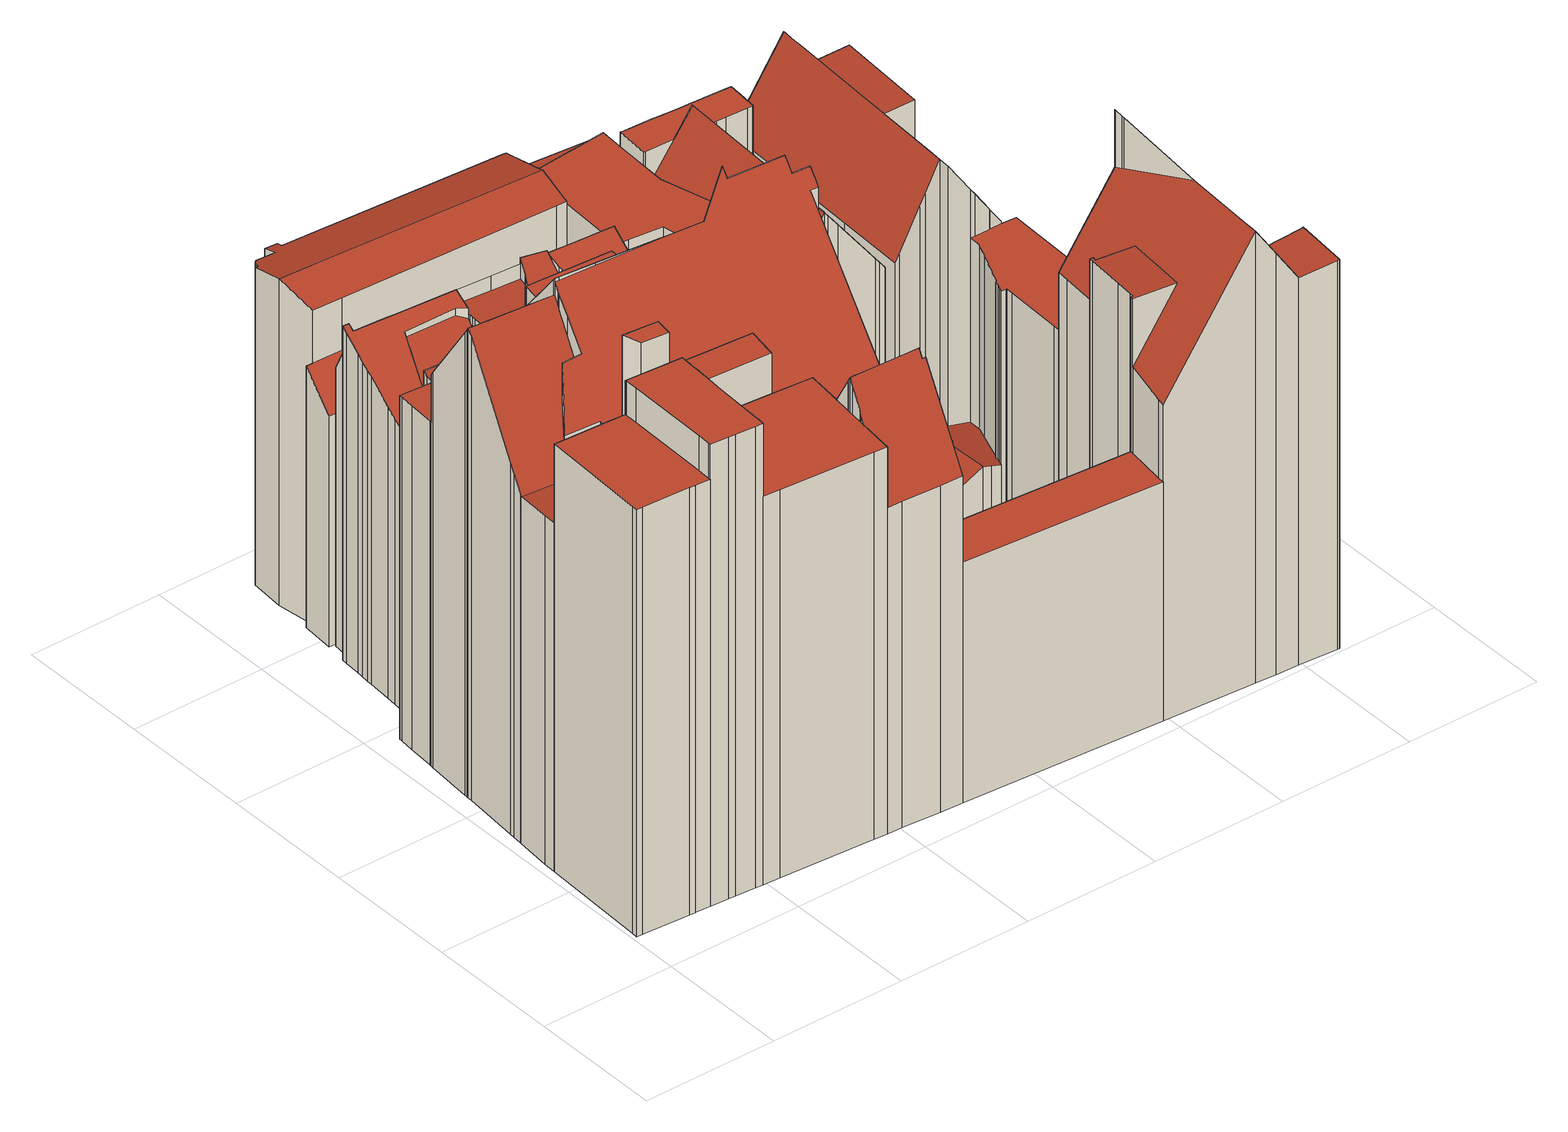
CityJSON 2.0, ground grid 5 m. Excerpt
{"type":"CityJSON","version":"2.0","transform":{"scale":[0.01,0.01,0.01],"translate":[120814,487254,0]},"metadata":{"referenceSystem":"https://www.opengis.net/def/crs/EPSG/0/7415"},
"CityObjects":{
"building1":{"type":"Building","attributes":{"dak_type":"slanted","data_area":81.23,"data_coverage":0.858,"geconstateerd":false,"gid":16989520,"h_dak_50p":15.66,"h_dak_70p":16.8,"h_dak_max":18.92,"h_dak_min":3.19,"h_maaiveld":0.32,"kas_warenhuis":false,"lod11_replace":false,"ondergronds_type":"above ground","oorspronkelijkbouwjaar":1968,"pw_actueel":"yes","pw_bron":"ahn3","reconstructie_methode":"tudelft3d-geoflow","reconstruction_skipped":false,"rmse_lod12":2.31,"rmse_lod13":1.43,"rmse_lod22":0.191,"rn":1,"status":"Pand in gebruik","t_run":217.01,"val3dity_codes_lod12":"[]","val3dity_codes_lod13":"[]","val3dity_codes_lod22":"[]"},"children":["building1-1"]},
"building1-1":{"type":"BuildingPart","parents":["building1"],"geometry":[{"type":"Solid","lod":"2.2","boundaries":[[[[0,1,2,3,4,5,6,7,8,9,10,11,12,13,14,15,16,17,18,19,20,21,22,23,24,25,26,27,28,29,30,31,32,33,34,35,36,37,38,39,40,41,42,43,44,45,46]],[[47,15,14,48]],[[48,14,13,49]],[[49,13,12,50]],[[51,52,53,54,55]],[[50,12,11,56,57]],[[58,10,9,59]],[[59,9,8,60]],[[61,3,2,62]],[[63,37,36,64]],[[65,66,67,68]],[[69,17,16,70]],[[70,16,15,47]],[[71,72,73,74]],[[75,32,31,76]],[[77,35,34,78]],[[79,21,20,66,65]],[[80,33,32,75]],[[81,82,83]],[[74,73,84,85]],[[86,87,88,89]],[[90,91,19,18,92]],[[93,94,91,90]],[[92,18,17,69]],[[95,38,37,63]],[[66,20,19,91]],[[82,81,96]],[[97,45,44,98]],[[85,84,99,100]],[[100,99,42,41,101]],[[102,40,39,103]],[[101,41,40,102]],[[103,39,38,95]],[[104,46,45,97]],[[64,36,35,77]],[[78,34,33,80]],[[57,56,105,106]],[[107,108,109,110,111]],[[112,113,53,52]],[[114,115,116,117]],[[118,119,120,121]],[[122,123,124,125]],[[111,110,126,127]],[[128,129,115,114]],[[130,131,119,118]],[[132,133,131,130]],[[134,22,21,79]],[[135,136,137]],[[138,139,137]],[[140,141,142,143]],[[89,88,144]],[[127,126,87,86]],[[60,8,7,145]],[[117,116,146,147]],[[147,146,113,112]],[[148,28,27,149]],[[150,29,28,148]],[[121,120,151,152]],[[152,151,129,128]],[[56,11,10,58]],[[153,154,155,156]],[[157,158,159,160]],[[55,54,158,157,161]],[[149,27,26,162]],[[163,164,165,52,51]],[[166,167,139,138]],[[168,169,170]],[[167,166,170]],[[161,157,164,163]],[[171,172,165,164]],[[173,0,46,104]],[[174,175,154,153]],[[175,1,0,173]],[[176,177,178]],[[179,180,177,176]],[[181,61,180,179]],[[182,4,3,61,181]],[[183,6,5,184]],[[184,5,4,182]],[[145,7,6,183]],[[185,24,23,186]],[[106,105,187]],[[62,2,1,175,174]],[[169,168,172,171]],[[188,189,159]],[[162,26,25,189,188]],[[160,159,141,140]],[[189,25,24,185]],[[186,23,22,134]],[[143,142,136,135]],[[68,67,94,93]],[[98,44,43,190]],[[190,43,42,99]],[[123,191,192,193]],[[156,155,191,123,122]],[[193,192,72,71]],[[125,124,108,107]],[[110,109,133,132]],[[194,30,29,150]],[[76,31,30,194]],[[64,77,78,80,195,116,115,129,151,120,119,131,133,109,96,81,83,196,95,63]],[[60,145,183,184,182,181,179,176,178,197,198]],[[149,162,188,159,158,54,53,113,146,116,195,80,75,76,194,150,148]],[[161,163,51,55]],[[178,177,180,61,62,174,153,156,122,125,107,111,127,86,89,144,187,105,56,58,59,60,198,197]],[[172,168,170,166,138,137,136,142,141,159,189,185,186,134,79,65,68,93,90,92,69,70,47,48,49,50,57,106,187,144,88,87,126,110,132,130,118,121,152,128,114,117,147,112,52,165]],[[157,160,140,143,135,137,139,167,170,169,171,164]],[[94,67,66,91]],[[98,190,99,84,73,72,192,191,155,154,175,173,104,97]],[[109,108,124,123,193,71,74,85,100,101,102,103,95,196,83,82,96]]]],"semantics":{"surfaces":[{"type":"GroundSurface"},{"type":"WallSurface","on_footprint_edge":true},{"type":"WallSurface","on_footprint_edge":false},{"type":"RoofSurface"}],"values":[[0,1,1,1,2,1,1,1,1,1,2,1,1,2,1,1,1,1,2,2,2,1,2,1,1,1,2,1,2,1,1,1,1,1,1,1,2,2,2,2,2,2,2,2,2,2,1,2,2,2,2,2,1,2,2,1,1,2,2,1,2,2,2,1,2,2,2,2,2,2,1,2,1,2,2,2,1,1,1,1,1,2,1,2,2,1,2,1,1,2,2,1,1,2,2,2,2,2,1,1,3,3,3,3,3,3,3,3,3,3]]}}]},
"building2":{"type":"Building","attributes":{"dak_type":"slanted","data_area":28.34,"data_coverage":0.687,"geconstateerd":false,"gid":16989522,"h_dak_50p":13.18,"h_dak_70p":13.44,"h_dak_max":15.54,"h_dak_min":2.48,"h_maaiveld":1.48,"kas_warenhuis":false,"lod11_replace":false,"ondergronds_type":"above ground","oorspronkelijkbouwjaar":1735,"pw_actueel":"yes","pw_bron":"ahn3","reconstructie_methode":"tudelft3d-geoflow","reconstruction_skipped":false,"rmse_lod12":2.41,"rmse_lod13":0.951,"rmse_lod22":0.433,"rn":1,"status":"Pand in gebruik","t_run":122.88,"val3dity_codes_lod12":"[]","val3dity_codes_lod13":"[]","val3dity_codes_lod22":"[]"},"children":["building2-1"]},
"building2-1":{"type":"BuildingPart","parents":["building2"],"geometry":[{"type":"Solid","lod":"2.2","boundaries":[[[[199,200,201,202,203,204,205,206,207,208,209,210,211,212,213,214,215,216,217,218,219,220,221,222,223,224,225,226,227,228,229,230,231,232,233,234,235,236,237]],[[238,229,228,239]],[[240,241,242,243]],[[244,217,216,245]],[[246,207,206,247]],[[248,210,209,249]],[[250,203,202,251,252]],[[253,236,235,254]],[[255,211,210,248]],[[256,212,211,255]],[[257,258,259,260]],[[261,262,263,264]],[[265,266,267,268]],[[269,223,222,270]],[[271,225,224,272]],[[273,199,237,274]],[[275,205,204,276]],[[277,268,267,276,278]],[[274,237,236,253]],[[279,220,219,280]],[[281,282,280,283]],[[284,285,286,287,288]],[[289,290,258,257]],[[239,228,227,291]],[[292,293,285,284]],[[294,295,296]],[[297,298,299,300]],[[295,294,231,230,301]],[[301,230,229,238]],[[270,222,221,302]],[[302,221,220,279]],[[272,224,223,269]],[[260,259,298,297]],[[303,226,225,271]],[[291,227,226,303]],[[304,232,231,294]],[[305,233,232,304]],[[306,213,212,256]],[[307,218,217,244]],[[249,209,208,308]],[[247,206,205,275]],[[283,280,219,218,307]],[[288,287,282,281]],[[287,286,290,289]],[[309,310,311,312,313]],[[314,315,316,317,318]],[[264,263,319,320]],[[321,322,323,324]],[[325,215,214,326]],[[326,214,213,306,327]],[[327,306,241,240]],[[308,208,207,246]],[[328,329,330,331]],[[332,333,334,335]],[[243,242,333,332]],[[336,325,337,338]],[[339,340,341,342]],[[343,344,345]],[[346,200,199,273]],[[245,216,215,325,336]],[[322,321,345]],[[320,319,347]],[[348,349,347]],[[350,351,349,348]],[[344,343,352,353]],[[353,352,354,351,350]],[[355,356,354,352]],[[317,316,356,355]],[[318,317,357]],[[300,299,310,309]],[[358,234,233,305]],[[331,330,293,292]],[[313,312,315,314]],[[312,311,329,328]],[[359,360,262,261]],[[338,337,360,359]],[[361,201,200,346]],[[362,363,266,265]],[[324,323,340,339]],[[342,341,364,363,362]],[[335,334,364,341]],[[278,276,204,203,250]],[[251,202,201,361]],[[252,251,268,277]],[[254,235,234,358]],[[357,317,355,352,343,365,273,274,253,254,358,305,304,294,296,366,367,368]],[[300,309,313,314,318,357,368,367,366,296,295,301,238,239,291,303,271,272,269,270,302,279,280,282,287,289,257,260,297]],[[329,311,310,299,298,259,258,290,286,285,293,330]],[[320,347,349,351,354,356,316,315,312,328,331,292,284,288,281,283,307,244,245,336,338,359,261,264]],[[341,340,323,322,345,344,353,350,348,347,319,263,262,360,337,325,326,327,240,243,332,335]],[[267,266,363,364,334,333,242,241,306,256,255,248,249,308,246,247,275,276]],[[268,251,361,346,273,365,343,345,321,324,339,342,362,265]],[[252,277,278,250]]]],"semantics":{"surfaces":[{"type":"GroundSurface"},{"type":"WallSurface","on_footprint_edge":true},{"type":"WallSurface","on_footprint_edge":false},{"type":"RoofSurface"}],"values":[[0,1,2,1,1,1,1,1,1,1,2,2,2,1,1,1,1,2,1,1,2,2,2,1,2,2,2,1,1,1,1,1,2,1,1,1,1,1,1,1,1,1,2,2,2,2,2,2,1,1,2,1,2,2,2,2,2,2,1,1,2,2,2,2,2,2,2,2,2,2,1,2,2,2,2,2,1,2,2,2,2,1,1,2,1,3,3,3,3,3,3,3,3]]}}]},
"building3":{"type":"Building","attributes":{"dak_type":"slanted","data_area":29.32,"data_coverage":0.653,"geconstateerd":false,"gid":16989401,"h_dak_50p":13.58,"h_dak_70p":13.73,"h_dak_max":14.09,"h_dak_min":10.75,"h_maaiveld":1.54,"kas_warenhuis":false,"lod11_replace":false,"ondergronds_type":"above ground","oorspronkelijkbouwjaar":1005,"pw_actueel":"yes","pw_bron":"ahn3","reconstructie_methode":"tudelft3d-geoflow","reconstruction_skipped":false,"rmse_lod12":1.28,"rmse_lod13":2.2,"rmse_lod22":0.268,"rn":1,"status":"Pand in gebruik","t_run":87.21,"val3dity_codes_lod12":"[]","val3dity_codes_lod13":"[]","val3dity_codes_lod22":"[]"},"children":["building3-1"]},
"building3-1":{"type":"BuildingPart","parents":["building3"],"geometry":[{"type":"Solid","lod":"2.2","boundaries":[[[[369,370,371,372,373,374,375,376,377,378,379,380,381,382,383,384,385,386,387,388,389,390]],[[391,373,372,392]],[[392,372,371,393]],[[394,369,390,395]],[[396,389,388,397]],[[398,399,400]],[[399,398,385,384,401,402]],[[397,388,387,403]],[[403,387,386,404]],[[401,384,383,405]],[[405,383,382,406]],[[407,377,376,408]],[[409,374,373,391]],[[393,371,370,410]],[[404,386,385,398]],[[406,382,381,411]],[[411,381,380,412]],[[395,390,389,396]],[[408,376,375,413]],[[414,415,379,378,416]],[[417,418,415,414]],[[413,375,374,409]],[[419,420,418,417]],[[402,401,420,419]],[[412,380,379,415]],[[416,378,377,407]],[[410,370,369,394]],[[412,415,418,420,401,405,406,411]],[[407,421,400,399,402,419,417,414,416]],[[410,394,395,396,397,403,404,398,400,421,407,408,413,409,391,392,393]]]],"semantics":{"surfaces":[{"type":"GroundSurface"},{"type":"WallSurface","on_footprint_edge":true},{"type":"WallSurface","on_footprint_edge":false},{"type":"RoofSurface"}],"values":[[0,1,1,1,1,2,1,1,1,1,1,1,1,1,1,1,1,1,1,1,2,1,2,2,1,1,1,3,3,3]]}}]},
"building4":{"type":"Building","attributes":{"dak_type":"slanted","data_area":90.15,"data_coverage":0.844,"geconstateerd":false,"gid":16989504,"h_dak_50p":15.09,"h_dak_70p":15.91,"h_dak_max":18.37,"h_dak_min":9.23,"h_maaiveld":0.315,"kas_warenhuis":false,"lod11_replace":false,"ondergronds_type":"above ground","oorspronkelijkbouwjaar":1740,"pw_actueel":"yes","pw_bron":"ahn3","reconstructie_methode":"tudelft3d-geoflow","reconstruction_skipped":false,"rmse_lod12":2.59,"rmse_lod13":1.24,"rmse_lod22":0.351,"rn":1,"status":"Pand in gebruik","t_run":253.45,"val3dity_codes_lod12":"[]","val3dity_codes_lod13":"[]","val3dity_codes_lod22":"[]"},"children":["building4-1"]},
"building4-1":{"type":"BuildingPart","parents":["building4"],"geometry":[{"type":"Solid","lod":"2.2","boundaries":[[[[422,423,424,425,426,427,428,31,429,430,431,432,433,434,435,436,437,438,439,440,441,442,443,444,445,446,447,448,449,450,451,452,453,454,455,456,457,458,459,460,461,462,463,464,465,466,467,468,469,470,471,472,473,474,475,476,477,478,479,480]],[[481,450,449,482]],[[483,440,439,484]],[[485,428,427,486]],[[487,467,466,488]],[[489,490,491,492]],[[493,494,484,495]],[[496,497,498,499]],[[500,501,502]],[[503,458,457,504,505]],[[506,469,468,507]],[[495,484,439,438,508]],[[509,510,511,512]],[[513,514,515,516]],[[517,441,440,483]],[[504,457,456,518]],[[514,462,461,519]],[[519,461,460,520]],[[508,438,437,521]],[[494,493,522]],[[523,452,451,524]],[[492,491,525]],[[526,465,464,527]],[[527,464,463,528]],[[516,515,529]],[[530,459,458,503]],[[520,460,459,530]],[[531,455,454,532]],[[505,504,510,509]],[[486,427,426,533]],[[534,535,536,537]],[[535,477,476,538]],[[537,536,539,540]],[[541,479,478,542]],[[543,544,545,501,500]],[[544,447,446,546]],[[547,423,422,548]],[[512,511,549]],[[550,434,433,551]],[[552,31,428,485]],[[542,478,477,535,534]],[[521,437,436,553]],[[554,473,472,555]],[[482,449,448,556]],[[555,472,471,557,558]],[[559,444,443,560]],[[557,471,470,561]],[[562,563,548,564]],[[564,548,422,480,565]],[[566,561,470,469,506]],[[567,568,569]],[[556,448,447,544,543]],[[532,454,453,570]],[[568,567,570,571]],[[524,451,450,481]],[[571,570,453,452,523]],[[518,456,455,531]],[[507,468,467,487]],[[528,463,462,514,513]],[[488,466,465,526]],[[490,474,473,554]],[[565,480,479,541]],[[540,539,497,496]],[[572,573,574,575]],[[575,574,576,577]],[[578,445,444,559]],[[579,546,446,445,578]],[[580,429,31,552]],[[581,582,583,584]],[[585,430,429,580]],[[584,583,586,587]],[[588,589,590,591]],[[592,593,589,588]],[[594,551,433,432,595]],[[596,435,434,550]],[[553,436,435,596]],[[595,432,431,582,581]],[[538,476,475,597]],[[597,475,474,490,489]],[[577,576,598,599]],[[599,598,525]],[[600,601,522]],[[558,557,602,603]],[[582,431,430,585]],[[604,442,441,517]],[[560,443,442,604]],[[601,600,605,606]],[[606,605,573,572]],[[591,590,551,594]],[[499,498,607,608]],[[609,425,424,610]],[[501,545,611,612]],[[610,424,423,547]],[[613,614,563,562]],[[587,586,614,613]],[[608,607,593,592]],[[612,611,561,566]],[[603,602,546,579]],[[533,426,425,609]],[[556,543,500,502,569,568,571,523,524,481,482]],[[487,615,616,529,515,514,519,520,530,503,505,509,512,549,617,618,506,507]],[[526,527,528,513,516,529,616,615,487,488]],[[561,611,545,544,546,602,557]],[[582,585,580,552,485,486,533,609,610,547,548,563,614,586,583]],[[619,620,621,572,575,577,599,525,491,490,554,555,558,603,579,578,559,560,622,623]],[[621,620,619,623,622,560,604,517,483,484,494,522,601,606,572]],[[589,593,607,498,497,539,536,535,538,597,489,492,525,598,576,574,573,605,600,522,493,495,508,521,553,596,550,551,590]],[[499,608,592,588,591,594,595,581,584,587,613,562,564,565,541,542,534,537,540,496]],[[612,566,506,618,617,549,511,510,504,518,531,532,570,567,569,502,501]]]],"semantics":{"surfaces":[{"type":"GroundSurface"},{"type":"WallSurface","on_footprint_edge":true},{"type":"WallSurface","on_footprint_edge":false},{"type":"RoofSurface"}],"values":[[0,1,1,1,1,2,2,2,2,1,1,1,2,2,1,1,1,1,1,2,1,2,1,1,2,1,1,1,2,1,2,1,2,1,2,1,1,2,1,1,1,1,1,1,1,1,1,2,1,1,2,1,1,2,1,1,1,1,1,1,1,1,2,2,2,1,1,1,2,1,2,2,2,1,1,1,1,1,1,2,2,2,2,1,1,1,2,2,2,2,1,2,1,2,2,2,2,2,1,3,3,3,3,3,3,3,3,3,3]]}}]},
"building5":{"type":"Building","attributes":{"dak_type":"slanted","data_area":38.26,"data_coverage":0.755,"geconstateerd":false,"gid":16989517,"h_dak_50p":12.94,"h_dak_70p":13.34,"h_dak_max":13.59,"h_dak_min":4.16,"h_maaiveld":0.327,"kas_warenhuis":false,"lod11_replace":false,"ondergronds_type":"above ground","oorspronkelijkbouwjaar":1005,"pw_actueel":"yes","pw_bron":"ahn3","reconstructie_methode":"tudelft3d-geoflow","reconstruction_skipped":false,"rmse_lod12":3.95,"rmse_lod13":1.75,"rmse_lod22":0.182,"rn":1,"status":"Pand in gebruik","t_run":107.81,"val3dity_codes_lod12":"[]","val3dity_codes_lod13":"[]","val3dity_codes_lod22":"[]"},"children":["building5-1"]},
"building5-1":{"type":"BuildingPart","parents":["building5"],"geometry":[{"type":"Solid","lod":"2.2","boundaries":[[[[624,625,626,627,628,629,630,631,632,633,634,635,636,637,638,639,640,641,642,643,644,645,646,647,648,649,650,651]],[[652,627,626,653]],[[654,645,644,655]],[[656,651,650,657]],[[657,650,649,658]],[[659,648,647,660]],[[661,641,640,662]],[[663,642,641,661]],[[655,644,643,664]],[[662,640,639,665]],[[666,667,653,668]],[[669,670,671,672,673]],[[672,671,674,675]],[[676,677,678,679]],[[675,674,629,628,680]],[[680,628,627,652]],[[681,682,683]],[[670,669,683]],[[684,630,629,674]],[[685,636,635,686]],[[687,688,689,690]],[[691,692,693]],[[694,624,651,656]],[[695,696,697,698]],[[699,700,701,702,703]],[[704,705,692,691]],[[690,689,706,707]],[[660,647,646,708]],[[709,710,696,695]],[[698,697,701,700]],[[703,702,711,712]],[[713,699,712,714]],[[715,716,700,699,713]],[[717,718,637,636,685]],[[719,638,637,718]],[[668,653,626,625,688,687]],[[707,706,720,721]],[[721,720,716,715]],[[673,672,667,666]],[[658,649,648,659]],[[708,646,645,654]],[[664,643,642,663]],[[665,639,638,719]],[[714,712,711,722,677,676]],[[723,724,718,717]],[[725,632,631,726]],[[679,678,727,728]],[[728,727,705,704]],[[677,722,724,723]],[[682,681,729,730]],[[726,631,630,684]],[[730,729,633,632,725]],[[731,694,710,709]],[[686,635,634,732]],[[732,634,633,729]],[[688,625,624,694,731]],[[680,652,653,667,672,675]],[[712,699,703]],[[700,716,720,706,689,688,731,709,695,698]],[[668,687,690,707,721,715,713,714,676,679,728,704,691,693,733,734,673,666]],[[696,710,694,656,657,658,659,660,708,654,655,664,663,661,662,665,719,718,724,722,711,702,701,697]],[[729,681,683,669,673,734,733,693,692,705,727,678,677,723,717,685,686,732]],[[730,725,726,684,674,671,670,683,682]]]],"semantics":{"surfaces":[{"type":"GroundSurface"},{"type":"WallSurface","on_footprint_edge":true},{"type":"WallSurface","on_footprint_edge":false},{"type":"RoofSurface"}],"values":[[0,1,1,1,1,1,1,1,1,1,2,2,2,2,1,1,2,2,1,1,2,2,1,2,2,2,2,1,2,2,2,2,2,1,1,1,2,2,2,1,1,1,1,2,2,1,2,2,2,2,1,1,2,1,1,1,3,3,3,3,3,3,3]]}}]},
"building6":{"type":"Building","attributes":{"dak_type":"slanted","data_area":37.98,"data_coverage":0.79,"geconstateerd":false,"gid":16989538,"h_dak_50p":11.69,"h_dak_70p":12.41,"h_dak_max":13.31,"h_dak_min":3.98,"h_maaiveld":0.32,"kas_warenhuis":false,"lod11_replace":false,"ondergronds_type":"above ground","oorspronkelijkbouwjaar":1005,"pw_actueel":"yes","pw_bron":"ahn3","reconstructie_methode":"tudelft3d-geoflow","reconstruction_skipped":false,"rmse_lod12":3.16,"rmse_lod13":1.76,"rmse_lod22":0.305,"rn":1,"status":"Pand in gebruik","t_run":114.34,"val3dity_codes_lod12":"[]","val3dity_codes_lod13":"[]","val3dity_codes_lod22":"[303]"},"children":["building6-1"]},
"building6-1":{"type":"BuildingPart","parents":["building6"],"geometry":[{"type":"Solid","lod":"2.2","boundaries":[[[[735,736,737,738,739,740,741,742,743,744,745,746,747,748,749,750,751,752,753,754,755,756,757,758,759,760,761,762,763,764]],[[765,743,742,766,767]],[[768,736,735,769,770]],[[771,741,740,772]],[[773,747,746,774]],[[775,759,758,776]],[[777,752,751,778]],[[772,740,739,779]],[[780,781,760,759,775]],[[782,783,754,753,784]],[[784,753,752,777]],[[766,742,741,771]],[[767,766,785,786]],[[787,788,789]],[[790,791,792]],[[793,794,792]],[[794,793,795,796]],[[778,751,750,797]],[[798,799,783,782]],[[800,801,757,756,802]],[[803,744,743,765]],[[804,748,747,773]],[[797,750,749,805]],[[806,807,761,760,781]],[[808,809,807,806]],[[810,811,812,813,814]],[[781,780,815]],[[812,811,810,815]],[[810,811,809,808]],[[814,813,816,817]],[[817,816,818,819]],[[820,821,822,823]],[[824,825,826,827]],[[805,749,748,804]],[[796,795,828,829]],[[829,828,799,798]],[[830,755,754,783]],[[802,756,755,830]],[[831,737,736,768]],[[832,833,811,810]],[[834,835,833,832,836]],[[836,832,837,838]],[[770,769,835,834]],[[839,764,763,840]],[[840,763,762,841]],[[841,762,761,807]],[[769,735,764,839]],[[779,739,738,842]],[[774,746,745,843]],[[844,831,825,824]],[[842,738,737,831,844]],[[819,818,845,846]],[[847,848,821,820]],[[843,745,744,803]],[[786,785,789]],[[791,790,788,787]],[[827,826,838,849]],[[850,846,845,848,847]],[[849,838,837,846,850]],[[776,758,757,801]],[[851,852,801,800]],[[823,822,852,851]],[[810,808,806,781,815]],[[769,839,840,841,807,809,811,833,835]],[[772,779,842,844,824,827,849,850,853,854,855,856,857,787,789,785,766,771]],[[838,826,825,831,768,770,834,836]],[[848,845,818,816,813,812,815,780,775,776,801,852,822,821]],[[797,805,804,773,774,843,803,765,767,786,789,788,790,792,794,796,829,798,782,784,777,778]],[[846,837,832,810,814,817,819]],[[823,851,800,802,830,783,799,828,795,793,792,791,787,857,856,855,854,853,850,847,820]]]],"semantics":{"surfaces":[{"type":"GroundSurface"},{"type":"WallSurface","on_footprint_edge":true},{"type":"WallSurface","on_footprint_edge":false},{"type":"RoofSurface"}],"values":[[0,1,1,1,1,1,1,1,1,1,1,1,2,2,2,2,2,1,2,1,1,1,1,1,2,2,2,2,2,2,2,2,2,1,2,2,1,1,1,2,2,2,2,1,1,1,1,1,1,2,1,2,2,1,2,2,2,2,2,1,2,2,3,3,3,3,3,3,3,3]]}}]},
"building7":{"type":"Building","attributes":{"dak_type":"slanted","data_area":53.43,"data_coverage":0.822,"geconstateerd":false,"gid":16989532,"h_dak_50p":11.53,"h_dak_70p":12.73,"h_dak_max":14,"h_dak_min":3.99,"h_maaiveld":0.319,"kas_warenhuis":false,"lod11_replace":false,"ondergronds_type":"above ground","oorspronkelijkbouwjaar":1005,"pw_actueel":"yes","pw_bron":"ahn3","reconstructie_methode":"tudelft3d-geoflow","reconstruction_skipped":false,"rmse_lod12":2.95,"rmse_lod13":1.25,"rmse_lod22":0.203,"rn":1,"status":"Pand in gebruik","t_run":145.62,"val3dity_codes_lod12":"[]","val3dity_codes_lod13":"[]","val3dity_codes_lod22":"[]"},"children":["building7-1"]},
"building7-1":{"type":"BuildingPart","parents":["building7"],"geometry":[{"type":"Solid","lod":"2.2","boundaries":[[[[858,859,860,861,862,863,864,865,866,867,868,869,870,460,871,872,873,456,874,875,876,877,878,879,880,881,758,882,883,884,885,886,752,887,888,889,890,891,892]],[[893,894,895,896]],[[897,858,892,898]],[[899,871,460,900]],[[900,460,870,901]],[[902,903,904,905]],[[906,876,875,907]],[[908,897,909]],[[910,866,865,911]],[[912,888,887,913]],[[914,889,888,912]],[[898,892,891,915]],[[916,880,879,917]],[[917,879,878,918]],[[919,918,878,877,920]],[[921,873,872,894,893]],[[907,875,874,922]],[[894,872,871,899]],[[923,924,918,919]],[[925,881,880,916]],[[926,758,881,925]],[[927,928,929,930]],[[931,932,928,927]],[[933,867,866,910]],[[915,891,890,934]],[[934,890,889,914]],[[935,752,886,936]],[[913,887,752,935]],[[937,938,903,902]],[[939,862,861,940]],[[941,942,943]],[[944,860,859,941]],[[945,869,868,946]],[[942,941,859,858,897,908]],[[920,877,876,906]],[[930,929,924,923]],[[947,948,949,950]],[[951,864,863,952]],[[950,949,953,954]],[[954,953,952,955]],[[955,952,863,862,939]],[[911,865,864,951]],[[940,861,860,944]],[[956,456,873,921]],[[922,874,456,956]],[[896,895,946,957]],[[957,946,868,867,933]],[[901,870,869,945]],[[936,886,885,958]],[[958,885,884,959,960]],[[960,959,961,962]],[[962,961,963,964]],[[965,883,882,966]],[[966,882,758,926]],[[959,884,883,965]],[[964,963,967,968]],[[969,970,971,972]],[[968,967,970,969]],[[972,971,938,937,973]],[[973,937,948,947]],[[905,904,932,931]],[[942,908,909,943]],[[901,945,946,895,894,899,900]],[[963,961,959,965,966,926,925,916,974,975,976]],[[936,958,960,962,964,968,969,977,978,979,980,981,912,913,935]],[[972,973,947,950,954,955,939,940,944,941,943,909,897,898,915,934,914,912,981,980,979,978,977,969]],[[970,967,963,976,975,974,916,917,918,924,929,928,932,904,903,938,971]],[[902,905,931,927,930,923,919,920,906,907,922,956,921,893,896,957,933,910,911,951,952,953,949,948,937]]]],"semantics":{"surfaces":[{"type":"GroundSurface"},{"type":"WallSurface","on_footprint_edge":false},{"type":"WallSurface","on_footprint_edge":true},{"type":"RoofSurface"}],"values":[[0,1,2,2,2,1,2,1,2,2,2,2,2,2,2,2,2,2,1,2,2,1,1,2,2,2,2,2,1,2,1,2,2,2,2,1,1,2,1,1,2,2,2,2,2,1,2,2,2,2,1,1,2,2,2,1,1,1,1,1,1,3,3,3,3,3,3,3]]}}]}
},
"vertices":[
[196,1444,32],[407,1430,32],[427,1428,32],[571,1419,32],[878,1399,32],[894,1398,32],[893,1388,32],[886,1278,32],[885,1259,32],[878,1161,32],[1091,1147,32],[1088,1100,32],[1087,1074,32],[1301,1060,32],[1299,1022,32],[1336,1019,32],[1366,1017,32],[1365,998,32],[1365,991,32],[1363,972,32],[1336,554,32],[1334,528,32],[1302,530,32],[952,553,32],[905,556,32],[558,579,32],[540,580,32],[489,583,32],[405,589,32],[353,592,32],[69,611,32],[35,613,32],[38,659,32],[49,790,32],[49,797,32],[52,829,32],[54,850,32],[71,1061,32],[72,1077,32],[73,1086,32],[73,1095,32],[87,1270,32],[88,1279,32],[89,1288,32],[96,1384,32],[101,1436,32],[102,1450,32],[1336,1019,1866],[1299,1022,1866],[1301,1060,1911],[1087,1074,1913],[369,695,1858],[369,695,1411],[369,695,1334],[391,630,1336],[391,630,1855],[1088,1100,1726],[1088,1100,1944],[1091,1147,1666],[878,1161,1672],[885,1259,1548],[571,1419,1380],[427,1428,1383],[71,1061,1779],[54,850,1436],[1336,554,1311],[1336,554,305],[1304,556,325],[1304,556,1312],[1365,998,1843],[1366,1017,1865],[191,1256,1530],[191,1256,1326],[144,1267,1327],[144,1267,1520],[38,659,1345],[35,613,1347],[52,829,1403],[49,797,1350],[1334,528,1280],[49,790,1340],[139,1072,1802],[139,1072,1803],[137,1073,1802],[99,1277,1328],[99,1277,1510],[549,1048,1852],[549,1048,1844],[791,1033,1843],[791,1033,1844],[1363,972,1811],[1363,972,316],[1365,991,1834],[1333,974,1812],[1333,974,335],[72,1077,1804],[359,1059,1797],[101,1436,1328],[96,1384,1328],[88,1279,1328],[88,1279,1508],[87,1270,1522],[73,1095,1777],[73,1086,1790],[102,1450,1328],[955,1023,1839],[955,1023,1843],[395,1062,1850],[395,1062,1788],[394,1057,1796],[394,1057,1844],[394,1057,1857],[364,713,1432],[364,713,1333],[243,823,1555],[243,823,1407],[212,780,1335],[212,780,1501],[388,985,1757],[388,985,1679],[381,907,1554],[381,907,1665],[349,1221,1655],[349,1221,1563],[408,1208,1576],[408,1208,1665],[410,1056,1844],[410,1056,1857],[300,903,1655],[300,903,1541],[391,1030,1811],[391,1030,1752],[393,1039,1822],[393,1039,1767],[1302,530,1280],[949,779,1557],[949,779,1552],[663,800,1557],[579,806,1558],[579,806,1557],[558,682,1559],[558,682,1409],[925,657,1405],[925,657,1560],[808,1032,1843],[886,1278,1547],[344,772,1332],[344,772,1501],[405,589,1337],[489,583,1335],[353,592,1338],[305,909,1551],[305,909,1662],[403,1416,1401],[403,1416,1325],[358,1255,1324],[358,1255,1610],[494,622,1561],[494,622,1333],[547,618,1332],[547,618,1561],[494,622,1853],[540,580,1333],[502,686,1855],[502,686,1559],[502,686,1410],[517,811,1559],[517,811,1557],[510,754,1492],[510,754,1558],[517,809,1557],[529,684,1559],[529,684,1409],[196,1444,1327],[407,1430,1384],[407,1430,1325],[548,1298,1547],[548,1298,1535],[560,1287,1547],[569,1411,1545],[569,1411,1389],[571,1419,1545],[878,1399,1545],[893,1388,1545],[894,1398,1545],[905,556,1284],[952,553,1283],[952,1021,1841],[558,579,1333],[558,579,1286],[89,1288,1328],[349,1221,1324],[338,1223,1324],[338,1223,1561],[69,611,1346],[58,790,1339],[103,1075,1803],[864,1261,1548],[879,1259,1548],
[1105,1649,148],[1104,1636,148],[1090,1432,148],[1089,1409,148],[1087,1385,148],[1068,1386,148],[1063,1386,148],[1062,1372,148],[1060,1338,148],[1048,1155,148],[1047,1150,148],[959,1156,148],[887,1161,148],[878,1161,148],[880,1183,148],[894,1398,148],[783,1405,148],[712,1410,148],[581,1418,148],[526,1422,148],[227,1442,148],[220,1442,148],[123,1449,148],[102,1450,148],[103,1473,148],[107,1515,148],[113,1601,148],[115,1621,148],[117,1651,148],[119,1676,148],[123,1734,148],[125,1757,148],[148,1755,148],[154,1827,148],[883,1779,148],[887,1779,148],[1112,1764,148],[1108,1701,148],[1106,1677,148],[123,1734,1392],[119,1676,1354],[890,1181,666],[890,1181,258],[925,1391,252],[925,1391,985],[581,1418,1321],[712,1410,1321],[1060,1338,245],[1062,1372,244],[959,1156,255],[1047,1150,250],[1087,1385,1320],[1089,1409,1244],[1089,1409,1322],[1108,1701,1295],[1112,1764,1165],[887,1161,259],[878,1161,259],[277,1614,1324],[277,1614,1268],[280,1622,1278],[280,1622,1329],[738,1553,1332],[738,1553,1231],[743,1582,1275],[743,1582,1334],[1056,1422,1251],[1056,1422,244],[1081,1412,242],[1081,1412,1246],[103,1473,1221],[102,1450,1206],[113,1601,1305],[107,1515,1248],[1105,1649,1402],[1106,1677,1344],[1063,1386,244],[1068,1386,244],[1081,1412,1322],[1068,1386,1320],[220,1442,1208],[227,1442,1208],[231,1476,1324],[231,1476,1231],[227,1442,1322],[526,1487,1326],[526,1487,1116],[241,1506,1121],[241,1506,1251],[241,1506,1327],[246,1520,1261],[246,1520,1140],[117,1651,1337],[525,1606,1335],[525,1606,1275],[148,1755,1345],[148,1755,1407],[146,1732,1392],[283,1632,1336],[283,1632,1293],[295,1666,1339],[295,1666,1359],[125,1757,1407],[123,1449,1206],[115,1621,1318],[154,1827,1196],[883,1779,1172],[880,1183,259],[526,1422,1321],[1048,1155,250],[488,1656,1365],[488,1656,1339],[525,1640,1321],[525,1640,1338],[525,1640,1358],[525,1654,1366],[525,1654,1339],[525,1700,1342],[525,1700,1395],[525,1700,1396],[746,1598,1300],[746,1598,1335],[869,1623,1369],[869,1623,1338],[902,1486,1129],[902,1486,1282],[783,1405,1006],[894,1398,995],[880,1183,669],[526,1633,1337],[526,1633,1311],[525,1622,1297],[525,1622,1336],[915,1433,1048],[915,1433,252],[930,1423,251],[930,1423,1033],[783,1405,1321],[752,1472,1108],[752,1472,1326],[908,1462,1266],[908,1462,1092],[936,1460,1090],[936,1460,1267],[858,1671,1399],[858,1671,1410],[861,1658,1392],[1104,1636,1393],[751,1623,1337],[754,1641,1365],[754,1641,1338],[756,1650,1379],[756,1650,1339],[761,1679,1398],[761,1679,1423],[761,1679,1341],[653,1688,1397],[653,1688,1342],[520,1700,1396],[887,1779,1172],[732,1517,1329],[732,1517,1177],[1090,1432,1259],[970,1457,1268],[970,1457,248],[936,1460,250],[934,1664,1400],[263,1722,1394],[312,1718,1394],[510,1701,1396],
[263,2257,154],[261,2306,154],[308,2303,154],[307,2280,154],[1135,2223,154],[1142,2222,154],[1140,2189,154],[1130,2041,154],[1130,2028,154],[1122,1920,154],[1121,1899,154],[1112,1764,154],[179,1825,154],[130,1829,154],[139,1953,154],[165,1952,154],[148,2095,154],[157,2223,154],[167,2222,154],[170,2233,154],[180,2252,154],[190,2262,154],[1135,2223,1340],[307,2280,1336],[308,2303,1330],[263,2257,1342],[190,2262,1342],[180,2252,1344],[170,2233,1350],[148,2095,1384],[148,2095,1385],[269,2087,1385],[165,1952,1141],[165,1952,1339],[167,2222,1352],[157,2223,1352],[139,1953,1141],[130,1829,1024],[1130,2028,1389],[1130,2041,1386],[1142,2222,1340],[261,2306,1330],[179,1825,1025],[1112,1764,1034],[1140,2189,1348],[1121,1899,1347],[1121,1899,1159],[1122,1920,1354],[1082,1901,1347],[1082,1901,1158],[275,1946,1340],[275,1946,1143],[1126,2028,1389],
[292,170,32],[236,174,32],[235,172,32],[216,175,32],[38,187,32],[17,188,32],[18,208,32],[80,610,32],[223,601,32],[301,596,32],[375,591,32],[514,582,32],[551,579,32],[564,578,32],[585,577,32],[814,562,32],[945,553,32],[999,549,32],[1247,533,32],[1246,525,32],[1241,446,32],[1233,321,32],[1233,315,32],[1232,304,32],[1245,303,32],[2012,253,32],[2019,252,32],[2020,269,32],[2024,329,32],[2033,468,32],[2034,481,32],[2047,480,32],[2067,479,32],[2078,647,32],[2081,692,32],[2291,678,32],[2364,673,32],[2666,653,32],[2682,652,32],[2681,630,32],[2653,208,32],[2649,139,32],[2641,17,32],[2640,15,32],[2631,15,32],[2488,25,32],[2402,30,32],[2327,35,32],[1981,58,32],[1234,108,32],[1149,113,32],[1009,123,32],[953,126,32],[903,130,32],[552,153,32],[490,157,32],[459,159,32],[387,164,32],[360,166,32],[2024,329,1510],[2020,269,1508],[1247,533,1267],[999,549,1262],[18,208,1642],[17,188,1642],[2488,25,1493],[2631,15,1498],[953,126,1491],[953,126,1262],[956,153,1308],[956,153,1491],[997,530,1496],[997,530,1295],[999,549,1496],[493,212,1772],[493,212,1497],[503,397,1499],[503,397,1771],[2010,242,1508],[2010,242,1250],[2177,232,1498],[2364,673,1741],[2291,678,1633],[2291,678,1851],[2327,35,1734],[2402,30,1622],[945,553,1496],[2296,647,1840],[2296,647,1643],[2297,642,1645],[2297,642,1838],[2653,208,1507],[2653,208,1262],[2641,208,1280],[2641,208,1506],[1246,525,1280],[2081,692,1322],[2681,630,1261],[2682,652,1261],[814,562,1498],[985,414,1494],[2034,481,1514],[2033,468,1514],[968,260,1492],[2640,15,1499],[2641,17,1499],[2649,139,1504],[2495,208,1500],[2666,653,1286],[2078,647,1321],[2067,479,1317],[38,187,1642],[490,157,1772],[490,157,1496],[491,167,1496],[491,167,1772],[552,153,1495],[492,182,1496],[492,182,1772],[387,164,1773],[459,159,1772],[2012,253,1508],[2012,253,925],[2010,242,926],[1245,303,932],[236,174,1643],[292,170,1643],[2346,358,1738],[551,579,1501],[514,582,1501],[35,613,1644],[585,577,1500],[1009,123,1262],[1149,113,1264],[2019,252,1508],[1234,108,939],[1234,108,1266],[1233,315,1620],[1233,321,1629],[1981,58,933],[292,177,1774],[292,177,1643],[292,170,1774],[360,166,1773],[1981,58,1221],[2045,467,1286],[2045,467,1513],[2193,458,1504],[2047,480,1288],[2047,480,1514],[976,337,1625],[976,337,1493],[975,325,1493],[975,325,1603],[971,285,1493],[971,285,1535],[1232,304,1600],[1245,303,1600],[80,610,1644],[301,596,1773],[301,596,1645],[301,592,1645],[301,592,1773],[223,601,1645],[300,545,1645],[300,545,1773],[510,517,1771],[510,517,1500],[511,541,1501],[511,541,1771],[510,508,1771],[510,508,1500],[514,582,1771],[375,591,1773],[564,578,1501],[903,130,1491],[970,277,1493],[970,277,1520],[978,352,1493],[978,352,1599],[1236,136,938],[1236,136,1314],[1241,446,1416],[978,349,1493],[978,349,1604],[505,423,1499],[505,423,1771],[216,175,1643],[235,172,1643],[1986,88,931],[1986,88,1226],[293,226,1774],[293,226,1644],[2489,57,1494],[2491,115,1496],[2330,91,1735],[2329,67,1735],[1012,335,1625],[996,336,1625],[980,337,1625],[1195,323,1628],[1182,324,1628],
[1090,1436,33],[1103,1634,33],[1134,2100,33],[1142,2222,33],[1169,2221,33],[1458,2204,33],[1556,2198,33],[1567,2198,33],[1572,2198,33],[1568,2145,33],[1567,2122,33],[1523,1457,33],[1522,1448,33],[1520,1418,33],[1498,1088,33],[1493,1009,33],[1425,1014,33],[1299,1022,33],[1301,1060,33],[1129,1071,33],[1087,1074,33],[1088,1095,33],[1091,1147,33],[1047,1150,33],[1059,1322,33],[1062,1379,33],[1063,1386,33],[1087,1385,33],[1142,2222,1265],[1134,2100,1271],[1088,1095,427],[1087,1074,426],[1087,1385,437],[1063,1386,437],[1062,1379,437],[1059,1322,435],[1047,1150,429],[1299,1022,423],[1425,1014,422],[1301,1060,424],[1129,1071,426],[1493,1009,421],[1164,2103,1333],[1164,2103,1270],[1134,2100,1334],[1479,2136,1256],[1479,2136,1121],[1453,2133,1121],[1453,2133,1260],[1453,2133,1326],[1458,2204,1124],[1458,2204,1257],[1468,1407,1338],[1468,1407,1157],[1470,1428,1154],[1470,1428,1337],[1169,2221,1264],[1561,2144,1037],[1561,2144,1121],[1529,2141,1121],[1556,2198,1123],[1522,1448,1018],[1523,1457,1018],[1103,1634,1342],[1103,1634,1102],[1123,1632,1102],[1123,1632,1342],[1496,1565,1334],[1496,1565,1110],[1431,1829,1332],[1090,1436,439],[1263,1364,1088],[1263,1364,435],[1274,1367,435],[1274,1367,1088],[1308,1374,1296],[1308,1374,1088],[1308,1374,435],[1309,1364,435],[1309,1364,1296],[1481,1432,1337],[1481,1432,1126],[1145,1630,1102],[1145,1630,1342],[1091,1147,429],[1137,1417,1092],[1137,1417,438],[1361,1385,435],[1361,1385,1294],[1308,1374,1342],[1361,1385,1341],[1294,1467,1341],[1294,1467,1093],[1520,1418,1019],[1520,1418,435],[1498,1088,424],[1273,1619,1100],[1273,1619,1339],[1468,1407,435],[1483,1410,1116],[1483,1410,435],[1572,2198,1123],[1567,2198,1123],[1479,1431,1133],[1479,1431,1337],[1568,2145,1018],[1568,2145,1121],[1090,1436,1093],[1567,2122,1018],[1445,2031,1328],[1451,2113,1326],
[1509,1245,32],[1517,1370,32],[1519,1404,32],[1525,1496,32],[1532,1596,32],[1533,1614,32],[1541,1739,32],[1563,2072,32],[1572,2198,32],[1575,2197,32],[1685,2187,32],[1752,2180,32],[1791,2176,32],[1821,2174,32],[1874,2168,32],[1878,2168,32],[1952,2161,32],[1976,2159,32],[1971,2090,32],[1968,2041,32],[1968,2038,32],[1922,1353,32],[1921,1340,32],[1898,982,32],[1879,984,32],[1816,988,32],[1630,1000,32],[1524,1007,32],[1493,1009,32],[1494,1031,32],[1572,2198,1238],[1563,2072,1080],[1563,2072,1236],[1517,1370,1037],[1509,1245,772],[1509,1245,1039],[1541,1739,1085],[1533,1614,1086],[1791,2176,1244],[1752,2180,1243],[1879,984,607],[1898,982,608],[1976,2159,1249],[1952,2161,1249],[1532,1596,1087],[1816,988,605],[1816,988,543],[1968,2041,1247],[1968,2041,1042],[1971,2090,1248],[1568,2072,1086],[1568,2072,1236],[1743,2059,1340],[1743,2059,1240],[1673,2064,1239],[1813,2053,1242],[1813,2053,1247],[1817,2053,1242],[1831,2052,1223],[1831,2052,1243],[1866,2049,1178],[1866,2049,1244],[1878,2168,1247],[1965,2041,1247],[1965,2041,1045],[1921,1340,1050],[1921,1340,610],[1922,1353,1050],[1575,2197,1238],[1821,2174,1245],[1874,2168,1247],[1630,1000,896],[1630,1000,777],[1635,1020,889],[1635,1020,776],[1678,1215,816],[1678,1215,772],[1678,1215,602],[1691,1276,603],[1691,1276,793],[1785,1039,604],[1695,1293,603],[1695,1293,787],[1692,1293,603],[1692,1293,792],[1746,1351,1284],[1746,1351,605],[1884,1343,609],[1884,1343,1100],[1531,1401,1107],[1531,1401,1036],[1570,1392,1035],[1570,1392,1165],[1945,2043,1072],[1945,2043,1246],[1968,2038,1042],[1519,1404,1037],[1639,1279,892],[1639,1279,771],[1519,1248,1038],[1519,1248,772],[1639,1279,1034],[1590,1360,990],[1590,1360,1035],[1494,1031,777],[1493,1009,777],[1524,1007,777],[1525,1496,1088],[1685,2187,1242],[1519,1404,1090],[1696,1354,603],[1696,1354,787],[1708,1353,1334],[1708,1353,604],[1590,1360,1196],[1696,1354,1350],[1901,1342,1078],[1901,1342,609],[1697,1362,1350],[1701,1427,1349],[1710,1551,1347],[1718,1686,1345],[1741,2027,1340],
[2368,2069,32],[2345,1721,32],[2330,1494,32],[2324,1408,32],[2316,1284,32],[2314,1261,32],[2319,1260,32],[2370,1257,32],[2354,1024,32],[2349,953,32],[2381,950,32],[2572,938,32],[2701,929,32],[2566,660,32],[2488,665,32],[2102,691,32],[2083,718,32],[2098,942,32],[2100,969,32],[2097,969,32],[2079,970,32],[2043,973,32],[2013,975,32],[1934,980,32],[1898,991,32],[1916,1264,32],[1918,1286,32],[1936,1558,32],[1974,2132,32],[2012,2155,32],[2168,2141,32],[2174,2140,32],[2242,2134,32],[2355,2123,32],[2371,2122,32],[2488,665,1106],[2488,665,729],[2476,696,732],[2476,696,1105],[2368,2069,1085],[2371,2122,1084],[2566,660,700],[2682,652,657],[2701,929,644],[2188,1211,1087],[2188,1211,395],[2163,1157,406],[2163,1157,1089],[2100,969,1096],[2098,942,1097],[2368,2069,1280],[2238,2078,1273],[2354,1024,1093],[2370,1257,1084],[2168,2141,1380],[2012,2155,1131],[2174,2140,1372],[2355,2123,1108],[2013,975,462],[2043,973,453],[2079,970,442],[2079,970,1096],[2097,969,1096],[2102,691,1107],[2083,718,1106],[2086,986,1096],[2086,986,439],[1934,980,421],[1898,982,402],[2097,1018,1094],[2097,1018,434],[2097,1009,435],[2097,1009,1095],[2103,1024,1094],[2103,1024,432],[2349,953,1096],[2242,2134,1273],[1976,2159,1074],[1974,2132,1074],[2191,1259,1085],[2191,1259,391],[2316,1284,1091],[2324,1408,1090],[2345,1721,1088],[2345,1721,1278],[2218,1730,1272],[2330,1494,1089],[2572,938,691],[2381,950,761],[2210,1259,1243],[2210,1259,1085],[2266,1260,1084],[2266,1260,1161],[2319,1260,1084],[2314,1261,1084],[2269,1260,1084],[2269,1260,1156],[2314,1261,1091],[2081,692,1107],[2381,950,1096],[1936,1558,1090],[1918,1286,386],[1918,1286,1097],[1935,1287,395],[1935,1287,1124],[2022,1295,439],[2022,1295,1260],[1916,1264,387],[1898,991,401],[2044,1297,432],[2044,1297,1296],[2107,1303,1394],[2107,1303,413],[2104,1258,417],[2104,1258,1395],[2191,1259,1269],[2013,988,461],[2020,1221,444],[2021,1256,442],[2112,1362,1394],[2112,1372,1393],[2139,1736,1387],[2162,2053,1382],[2164,2084,1381]
]}
